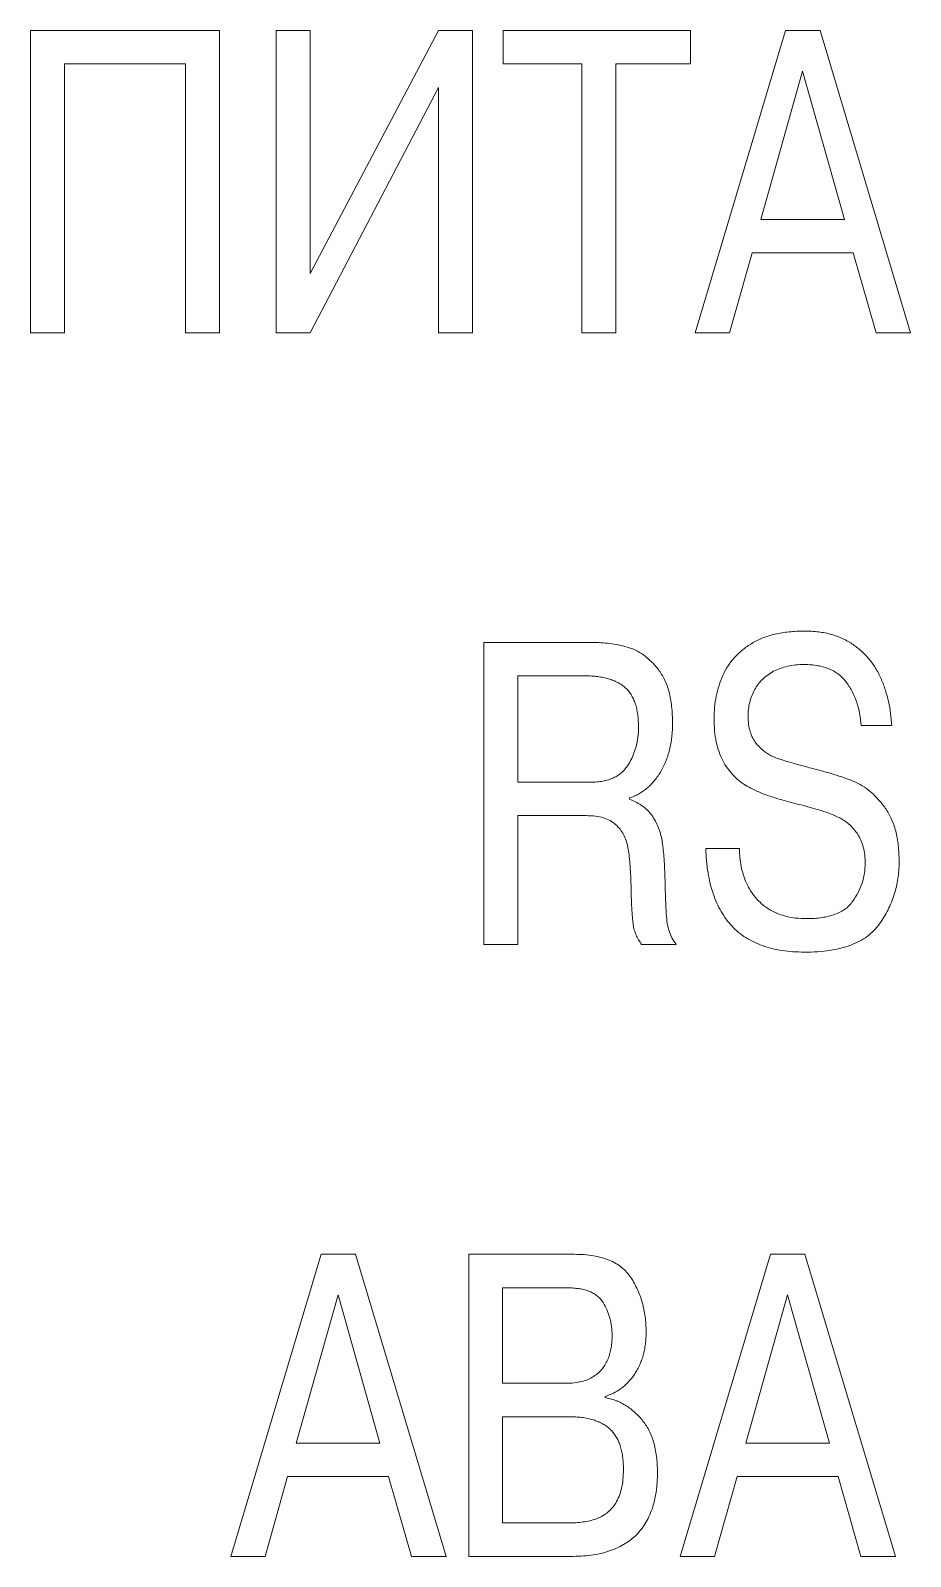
# Model space of a CAD drawing. Header units: millimetres. Extents: x 3520 to 8864, y 403 to 1747.
# Drawn here: x 5623.454 to 5624.153, y 872.289 to 873.501 of the extents above; entities that cross this region are included whole.
import ezdxf

# ---------------------------------------------------------------- set-up
doc = ezdxf.new("R2010")
doc.units = ezdxf.units.MM

msp = doc.modelspace()

# ---------------------------------------------------------------- linework, layer by layer
at = {"color": 0, "linetype": 'Continuous', "lineweight": 15}
for p, q in [((5623.4544, 873.2615, 1518.358), (5623.4544, 873.5015, 1518.358)), ((5623.4544, 873.5015, 1518.358), (5623.6044, 873.5015, 1518.358)), ((5623.6044, 873.5015, 1518.358), (5623.6044, 873.2615, 1518.358)), ((5623.6494, 873.2615, 1518.358), (5623.6494, 873.5015, 1518.358)), ((5623.6494, 873.5015, 1518.358), (5623.6764, 873.5015, 1518.358)), ((5623.6764, 873.3085, 1518.358), (5623.7784, 873.5015, 1518.358)), ((5623.6764, 873.5015, 1518.358), (5623.6764, 873.3085, 1518.358)), ((5623.7784, 873.5015, 1518.358), (5623.8054, 873.5015, 1518.358)), ((5623.8054, 873.5015, 1518.358), (5623.8054, 873.2615, 1518.358)), ((5623.8299, 873.4749, 1518.358), (5623.8299, 873.5015, 1518.358)), ((5623.8299, 873.5015, 1518.358), (5623.9787, 873.5015, 1518.358)), ((5623.9787, 873.5015, 1518.358), (5623.9787, 873.4749, 1518.358)), ((5623.9824, 873.2615, 1518.358), (5624.0542, 873.5015, 1518.358)), ((5624.0542, 873.5015, 1518.358), (5624.0815, 873.5015, 1518.358)), ((5624.0815, 873.5015, 1518.358), (5624.1534, 873.2615, 1518.358)), ((5623.4814, 873.4749, 1518.358), (5623.4814, 873.2615, 1518.358)), ((5623.5774, 873.4749, 1518.358), (5623.4814, 873.4749, 1518.358)), ((5623.5774, 873.2615, 1518.358), (5623.5774, 873.4749, 1518.358)), ((5623.8924, 873.4749, 1518.358), (5623.8299, 873.4749, 1518.358)), ((5623.8924, 873.2615, 1518.358), (5623.8924, 873.4749, 1518.358)), ((5623.9787, 873.4749, 1518.358), (5623.9194, 873.4749, 1518.358)), ((5623.9194, 873.4749, 1518.358), (5623.9194, 873.2615, 1518.358)), ((5624.0677, 873.4692, 1518.358), (5624.0345, 873.3515, 1518.358)), ((5624.1009, 873.3515, 1518.358), (5624.0677, 873.4692, 1518.358)), ((5623.7784, 873.4563, 1518.358), (5623.6764, 873.2615, 1518.358)), ((5623.7784, 873.2615, 1518.358), (5623.7784, 873.4563, 1518.358)), ((5624.0345, 873.3515, 1518.358), (5624.1009, 873.3515, 1518.358)), ((5624.0276, 873.3249, 1518.358), (5624.0097, 873.2615, 1518.358)), ((5624.1078, 873.3249, 1518.358), (5624.0276, 873.3249, 1518.358)), ((5624.126, 873.2615, 1518.358), (5624.1078, 873.3249, 1518.358)), ((5623.4814, 873.2615, 1518.358), (5623.4544, 873.2615, 1518.358)), ((5623.6044, 873.2615, 1518.358), (5623.5774, 873.2615, 1518.358)), ((5623.6764, 873.2615, 1518.358), (5623.6494, 873.2615, 1518.358)), ((5623.8054, 873.2615, 1518.358), (5623.7784, 873.2615, 1518.358)), ((5623.9194, 873.2615, 1518.358), (5623.8924, 873.2615, 1518.358)), ((5624.0097, 873.2615, 1518.358), (5623.9824, 873.2615, 1518.358)), ((5624.1534, 873.2615, 1518.358), (5624.126, 873.2615, 1518.358)), ((5623.8144, 872.7755, 1518.358), (5623.8144, 873.0155, 1518.358)), ((5623.8144, 873.0155, 1518.358), (5623.9005, 873.0155, 1518.358)), ((5623.8951, 872.9889, 1518.358), (5623.8414, 872.9889, 1518.358)), ((5623.8414, 872.9889, 1518.358), (5623.8414, 872.9045, 1518.358)), ((5624.1385, 872.9495, 1518.358), (5624.1141, 872.9495, 1518.358)), ((5623.8414, 872.9045, 1518.358), (5623.899, 872.9045, 1518.358)), ((5623.9301, 872.892, 1518.358), (5623.9301, 872.891, 1518.358)), ((5623.8414, 872.8779, 1518.358), (5623.8414, 872.7755, 1518.358)), ((5623.8956, 872.8779, 1518.358), (5623.8414, 872.8779, 1518.358)), ((5623.9907, 872.8519, 1518.358), (5624.0175, 872.8519, 1518.358)), ((5623.8414, 872.7755, 1518.358), (5623.8144, 872.7755, 1518.358)), ((5623.9672, 872.7755, 1518.358), (5623.9397, 872.7755, 1518.358)), ((5623.6134, 872.2895, 1518.358), (5623.6852, 872.5295, 1518.358)), ((5623.6852, 872.5295, 1518.358), (5623.7125, 872.5295, 1518.358)), ((5623.7125, 872.5295, 1518.358), (5623.7844, 872.2895, 1518.358)), ((5623.8024, 872.5295, 1518.358), (5623.8864, 872.5295, 1518.358)), ((5623.8024, 872.2895, 1518.358), (5623.8024, 872.5295, 1518.358)), ((5623.9704, 872.2895, 1518.358), (5624.0422, 872.5295, 1518.358)), ((5624.0422, 872.5295, 1518.358), (5624.0695, 872.5295, 1518.358)), ((5624.0695, 872.5295, 1518.358), (5624.1414, 872.2895, 1518.358)), ((5623.6987, 872.4972, 1518.358), (5623.6655, 872.3795, 1518.358)), ((5623.7319, 872.3795, 1518.358), (5623.6987, 872.4972, 1518.358)), ((5623.8294, 872.5029, 1518.358), (5623.8294, 872.4271, 1518.358)), ((5623.8806, 872.5029, 1518.358), (5623.8294, 872.5029, 1518.358)), ((5624.0557, 872.4972, 1518.358), (5624.0225, 872.3795, 1518.358)), ((5624.0889, 872.3795, 1518.358), (5624.0557, 872.4972, 1518.358)), ((5623.8294, 872.4271, 1518.358), (5623.8798, 872.4271, 1518.358)), ((5623.9107, 872.4166, 1518.358), (5623.9107, 872.4157, 1518.358)), ((5623.8294, 872.4005, 1518.358), (5623.8294, 872.3161, 1518.358)), ((5623.8819, 872.4005, 1518.358), (5623.8294, 872.4005, 1518.358)), ((5623.6655, 872.3795, 1518.358), (5623.7319, 872.3795, 1518.358)), ((5624.0225, 872.3795, 1518.358), (5624.0889, 872.3795, 1518.358)), ((5623.6586, 872.3529, 1518.358), (5623.6407, 872.2895, 1518.358)), ((5623.7388, 872.3529, 1518.358), (5623.6586, 872.3529, 1518.358)), ((5623.757, 872.2895, 1518.358), (5623.7388, 872.3529, 1518.358)), ((5624.0156, 872.3529, 1518.358), (5623.9977, 872.2895, 1518.358)), ((5624.0958, 872.3529, 1518.358), (5624.0156, 872.3529, 1518.358)), ((5624.114, 872.2895, 1518.358), (5624.0958, 872.3529, 1518.358)), ((5623.8294, 872.3161, 1518.358), (5623.8819, 872.3161, 1518.358)), ((5623.6407, 872.2895, 1518.358), (5623.6134, 872.2895, 1518.358)), ((5623.7844, 872.2895, 1518.358), (5623.757, 872.2895, 1518.358)), ((5623.8834, 872.2895, 1518.358), (5623.8024, 872.2895, 1518.358)), ((5623.9977, 872.2895, 1518.358), (5623.9704, 872.2895, 1518.358)), ((5624.1414, 872.2895, 1518.358), (5624.114, 872.2895, 1518.358))]:
    msp.add_line(p, q, dxfattribs=at)
for points, knots in [([(5623.9974, 872.9549, 1518.358), (5623.9974, 872.9579, 1518.358), (5623.9976, 872.964, 1518.358), (5623.9989, 872.9729, 1518.358), (5624.0011, 872.9813, 1518.358), (5624.0042, 872.9894, 1518.358), (5624.0082, 872.997, 1518.358), (5624.0135, 873.0037, 1518.358), (5624.0199, 873.0098, 1518.358), (5624.0261, 873.0141, 1518.358), (5624.0316, 873.0171, 1518.358), (5624.0361, 873.0191, 1518.358), (5624.0408, 873.0208, 1518.358), (5624.0459, 873.0221, 1518.358), (5624.0513, 873.0232, 1518.358), (5624.0569, 873.0239, 1518.358), (5624.0629, 873.0244, 1518.358), (5624.067, 873.0245, 1518.358), (5624.0691, 873.0245, 1518.358)], [0, 0, 0, 0, 0.080989, 0.159447, 0.236237, 0.311749, 0.386925, 0.461647, 0.538438, 0.61848, 0.660416, 0.703291, 0.747551, 0.793709, 0.842119, 0.89209, 0.944674, 1, 1, 1, 1]), ([(5624.0691, 873.0245, 1518.358), (5624.071, 873.0244, 1518.358), (5624.0747, 873.0244, 1518.358), (5624.0802, 873.0239, 1518.358), (5624.0855, 873.0231, 1518.358), (5624.0904, 873.0219, 1518.358), (5624.0952, 873.0204, 1518.358), (5624.0996, 873.0185, 1518.358), (5624.1039, 873.0164, 1518.358), (5624.1091, 873.013, 1518.358), (5624.115, 873.0082, 1518.358), (5624.1212, 873.0016, 1518.358), (5624.1264, 872.9942, 1518.358), (5624.1304, 872.9861, 1518.358), (5624.1336, 872.9775, 1518.358), (5624.1361, 872.9685, 1518.358), (5624.1377, 872.9591, 1518.358), (5624.1382, 872.9527, 1518.358), (5624.1385, 872.9495, 1518.358)], [0, 0, 0, 0, 0.049927, 0.097956, 0.144353, 0.188898, 0.231843, 0.274003, 0.315344, 0.356188, 0.436482, 0.514325, 0.592164, 0.671002, 0.751236, 0.832704, 0.915347, 1, 1, 1, 1]), ([(5623.9005, 873.0155, 1518.358), (5623.9028, 873.0154, 1518.358), (5623.9075, 873.0153, 1518.358), (5623.9145, 873.0147, 1518.358), (5623.9214, 873.0135, 1518.358), (5623.9283, 873.012, 1518.358), (5623.9351, 873.0095, 1518.358), (5623.9415, 873.0056, 1518.358), (5623.9476, 873.0004, 1518.358), (5623.9524, 872.9951, 1518.358), (5623.9558, 872.9901, 1518.358), (5623.9581, 872.9859, 1518.358), (5623.9601, 872.9812, 1518.358), (5623.9617, 872.9761, 1518.358), (5623.9628, 872.9705, 1518.358), (5623.9637, 872.9645, 1518.358), (5623.9642, 872.9581, 1518.358), (5623.9643, 872.9536, 1518.358), (5623.9644, 872.9513, 1518.358)], [0, 0, 0, 0, 0.067582, 0.134971, 0.202115, 0.269617, 0.337867, 0.409146, 0.485828, 0.56907, 0.613412, 0.659555, 0.707806, 0.75922, 0.81407, 0.871893, 0.933782, 1, 1, 1, 1]), ([(5624.0688, 872.9979, 1518.358), (5624.0665, 872.9979, 1518.358), (5624.0621, 872.9978, 1518.358), (5624.0558, 872.9967, 1518.358), (5624.0499, 872.995, 1518.358), (5624.0446, 872.9927, 1518.358), (5624.0399, 872.9897, 1518.358), (5624.0357, 872.9863, 1518.358), (5624.0322, 872.9823, 1518.358), (5624.0294, 872.9779, 1518.358), (5624.0271, 872.973, 1518.358), (5624.0255, 872.9679, 1518.358), (5624.0245, 872.9625, 1518.358), (5624.0244, 872.9588, 1518.358), (5624.0244, 872.9569, 1518.358)], [0, 0, 0, 0, 0.100525, 0.193917, 0.282718, 0.3677, 0.448985, 0.527619, 0.604609, 0.681676, 0.759205, 0.837731, 0.917331, 1, 1, 1, 1]), ([(5624.1141, 872.9495, 1518.358), (5624.1138, 872.9527, 1518.358), (5624.1132, 872.9589, 1518.358), (5624.1109, 872.9678, 1518.358), (5624.1074, 872.9761, 1518.358), (5624.1036, 872.9824, 1518.358), (5624.1, 872.987, 1518.358), (5624.0967, 872.9899, 1518.358), (5624.0931, 872.9924, 1518.358), (5624.089, 872.9944, 1518.358), (5624.0846, 872.996, 1518.358), (5624.0797, 872.9971, 1518.358), (5624.0744, 872.9978, 1518.358), (5624.0707, 872.9979, 1518.358), (5624.0688, 872.9979, 1518.358)], [0, 0, 0, 0, 0.128545, 0.250489, 0.369902, 0.487495, 0.545997, 0.603831, 0.662579, 0.722447, 0.785861, 0.852328, 0.923889, 1, 1, 1, 1]), ([(5623.9374, 872.948, 1518.358), (5623.9373, 872.9498, 1518.358), (5623.9372, 872.9532, 1518.358), (5623.9368, 872.9581, 1518.358), (5623.9359, 872.9627, 1518.358), (5623.9349, 872.9669, 1518.358), (5623.9333, 872.9706, 1518.358), (5623.9315, 872.974, 1518.358), (5623.9294, 872.977, 1518.358), (5623.9268, 872.9796, 1518.358), (5623.924, 872.9818, 1518.358), (5623.9208, 872.9837, 1518.358), (5623.9173, 872.9853, 1518.358), (5623.9135, 872.9867, 1518.358), (5623.9094, 872.9877, 1518.358), (5623.9049, 872.9884, 1518.358), (5623.9001, 872.9889, 1518.358), (5623.8968, 872.9889, 1518.358), (5623.8951, 872.9889, 1518.358)], [0, 0, 0, 0, 0.078601, 0.15128, 0.218583, 0.2821, 0.340832, 0.397255, 0.450603, 0.50274, 0.555258, 0.609383, 0.665498, 0.724782, 0.787285, 0.853557, 0.924864, 1, 1, 1, 1]), ([(5624.0244, 872.9569, 1518.358), (5624.0244, 872.9548, 1518.358), (5624.0246, 872.9506, 1518.358), (5624.0258, 872.9447, 1518.358), (5624.0278, 872.9395, 1518.358), (5624.0307, 872.9351, 1518.358), (5624.0342, 872.9316, 1518.358), (5624.0378, 872.9284, 1518.358), (5624.0417, 872.9259, 1518.358), (5624.046, 872.9239, 1518.358), (5624.051, 872.9223, 1518.358), (5624.0569, 872.9204, 1518.358), (5624.064, 872.9184, 1518.358), (5624.0691, 872.917, 1518.358), (5624.0719, 872.9163, 1518.358)], [0, 0, 0, 0, 0.095091, 0.180969, 0.259763, 0.334584, 0.406504, 0.475245, 0.541996, 0.607187, 0.680505, 0.770757, 0.877177, 1, 1, 1, 1]), ([(5623.899, 872.9045, 1518.358), (5623.9007, 872.9045, 1518.358), (5623.9041, 872.9046, 1518.358), (5623.9089, 872.9052, 1518.358), (5623.9133, 872.9063, 1518.358), (5623.9174, 872.9078, 1518.358), (5623.921, 872.9097, 1518.358), (5623.9242, 872.9121, 1518.358), (5623.9268, 872.915, 1518.358), (5623.9299, 872.9192, 1518.358), (5623.9328, 872.9251, 1518.358), (5623.9355, 872.9325, 1518.358), (5623.9371, 872.9401, 1518.358), (5623.9373, 872.9454, 1518.358), (5623.9374, 872.948, 1518.358)], [0, 0, 0, 0, 0.079674, 0.153454, 0.221537, 0.286083, 0.347452, 0.406864, 0.465678, 0.525243, 0.645068, 0.762859, 0.880352, 1, 1, 1, 1]), ([(5623.9644, 872.9513, 1518.358), (5623.9643, 872.9495, 1518.358), (5623.9643, 872.9458, 1518.358), (5623.9638, 872.9404, 1518.358), (5623.9631, 872.9352, 1518.358), (5623.962, 872.9303, 1518.358), (5623.9607, 872.9255, 1518.358), (5623.959, 872.921, 1518.358), (5623.957, 872.9166, 1518.358), (5623.9548, 872.9125, 1518.358), (5623.9523, 872.9087, 1518.358), (5623.9496, 872.9052, 1518.358), (5623.9468, 872.9021, 1518.358), (5623.9438, 872.8994, 1518.358), (5623.9406, 872.8969, 1518.358), (5623.9373, 872.8949, 1518.358), (5623.9338, 872.8932, 1518.358), (5623.9313, 872.8924, 1518.358), (5623.9301, 872.892, 1518.358)], [0, 0, 0, 0, 0.076122, 0.14994, 0.221023, 0.289626, 0.357438, 0.423602, 0.488275, 0.552376, 0.614813, 0.674545, 0.731585, 0.786817, 0.840663, 0.894078, 0.947004, 1, 1, 1, 1]), ([(5624.0792, 872.8829, 1518.358), (5624.0744, 872.8842, 1518.358), (5624.0643, 872.887, 1518.358), (5624.0517, 872.8903, 1518.358), (5624.0417, 872.8933, 1518.358), (5624.0346, 872.8959, 1518.358), (5624.0282, 872.8988, 1518.358), (5624.0222, 872.902, 1518.358), (5624.0168, 872.9057, 1518.358), (5624.0121, 872.9103, 1518.358), (5624.0078, 872.9156, 1518.358), (5624.004, 872.9216, 1518.358), (5624.001, 872.9286, 1518.358), (5623.9989, 872.9366, 1518.358), (5623.9975, 872.9454, 1518.358), (5623.9974, 872.9516, 1518.358), (5623.9974, 872.9549, 1518.358)], [0, 0, 0, 0, 0.124672, 0.256654, 0.322071, 0.383851, 0.441716, 0.496622, 0.549822, 0.603589, 0.65927, 0.717637, 0.7795, 0.846709, 0.919668, 1, 1, 1, 1]), ([(5624.0719, 872.9163, 1518.358), (5624.0755, 872.9154, 1518.358), (5624.0824, 872.9136, 1518.358), (5624.0921, 872.9109, 1518.358), (5624.1006, 872.908, 1518.358), (5624.1083, 872.9052, 1518.358), (5624.1153, 872.9017, 1518.358), (5624.1218, 872.897, 1518.358), (5624.1278, 872.891, 1518.358), (5624.1325, 872.8852, 1518.358), (5624.136, 872.8799, 1518.358), (5624.1382, 872.8755, 1518.358), (5624.1401, 872.8707, 1518.358), (5624.1417, 872.8656, 1518.358), (5624.1429, 872.86, 1518.358), (5624.1437, 872.854, 1518.358), (5624.1442, 872.8477, 1518.358), (5624.1443, 872.8434, 1518.358), (5624.1444, 872.8411, 1518.358)], [0, 0, 0, 0, 0.096289, 0.183241, 0.260683, 0.329391, 0.394167, 0.46236, 0.534542, 0.612862, 0.654266, 0.69649, 0.740693, 0.787144, 0.836287, 0.887638, 0.942284, 1, 1, 1, 1]), ([(5623.9301, 872.891, 1518.358), (5623.9321, 872.8902, 1518.358), (5623.9358, 872.8886, 1518.358), (5623.9409, 872.8854, 1518.358), (5623.9452, 872.8816, 1518.358), (5623.9487, 872.8772, 1518.358), (5623.9514, 872.8725, 1518.358), (5623.9536, 872.8675, 1518.358), (5623.9553, 872.8622, 1518.358), (5623.9563, 872.8565, 1518.358), (5623.9571, 872.8502, 1518.358), (5623.9576, 872.8432, 1518.358), (5623.9581, 872.8351, 1518.358), (5623.9583, 872.8294, 1518.358), (5623.9584, 872.8264, 1518.358)], [0, 0, 0, 0, 0.084088, 0.162441, 0.236861, 0.309445, 0.381736, 0.453397, 0.525918, 0.600217, 0.68178, 0.775397, 0.88126, 1, 1, 1, 1]), ([(5624.1174, 872.84, 1518.358), (5624.1173, 872.8423, 1518.358), (5624.1171, 872.8466, 1518.358), (5624.1161, 872.8528, 1518.358), (5624.1142, 872.8583, 1518.358), (5624.1116, 872.8631, 1518.358), (5624.1085, 872.8671, 1518.358), (5624.1052, 872.8707, 1518.358), (5624.1016, 872.8735, 1518.358), (5624.0977, 872.8759, 1518.358), (5624.0935, 872.8778, 1518.358), (5624.0891, 872.8797, 1518.358), (5624.0843, 872.8813, 1518.358), (5624.0809, 872.8824, 1518.358), (5624.0792, 872.8829, 1518.358)], [0, 0, 0, 0, 0.108246, 0.207385, 0.298142, 0.383864, 0.465262, 0.541732, 0.614955, 0.685519, 0.757208, 0.834041, 0.914667, 1, 1, 1, 1]), ([(5623.9314, 872.8226, 1518.358), (5623.9313, 872.8257, 1518.358), (5623.9311, 872.8314, 1518.358), (5623.9305, 872.8395, 1518.358), (5623.9299, 872.8465, 1518.358), (5623.9289, 872.8527, 1518.358), (5623.9276, 872.8581, 1518.358), (5623.9256, 872.863, 1518.358), (5623.9227, 872.8673, 1518.358), (5623.9192, 872.8711, 1518.358), (5623.9148, 872.8742, 1518.358), (5623.9093, 872.8764, 1518.358), (5623.9028, 872.8777, 1518.358), (5623.8981, 872.8778, 1518.358), (5623.8956, 872.8779, 1518.358)], [0, 0, 0, 0, 0.119234, 0.225135, 0.318337, 0.397909, 0.469564, 0.536987, 0.603936, 0.670871, 0.740561, 0.816298, 0.902184, 1, 1, 1, 1]), ([(5624.0691, 872.7695, 1518.358), (5624.066, 872.7696, 1518.358), (5624.0601, 872.7697, 1518.358), (5624.0514, 872.7706, 1518.358), (5624.0434, 872.7722, 1518.358), (5624.0358, 872.7745, 1518.358), (5624.0289, 872.7774, 1518.358), (5624.0225, 872.7809, 1518.358), (5624.0168, 872.7851, 1518.358), (5624.0115, 872.79, 1518.358), (5624.0069, 872.7955, 1518.358), (5624.0029, 872.8017, 1518.358), (5623.9994, 872.8085, 1518.358), (5623.9965, 872.8159, 1518.358), (5623.9941, 872.824, 1518.358), (5623.9925, 872.8327, 1518.358), (5623.9912, 872.8421, 1518.358), (5623.9909, 872.8485, 1518.358), (5623.9907, 872.8519, 1518.358)], [0, 0, 0, 0, 0.071054, 0.137747, 0.201338, 0.261509, 0.319309, 0.375258, 0.429969, 0.484829, 0.540121, 0.596592, 0.655247, 0.716737, 0.78163, 0.849981, 0.922689, 1, 1, 1, 1]), ([(5624.0175, 872.8519, 1518.358), (5624.0175, 872.8494, 1518.358), (5624.0177, 872.8446, 1518.358), (5624.0187, 872.8375, 1518.358), (5624.0205, 872.8307, 1518.358), (5624.0229, 872.8242, 1518.358), (5624.0261, 872.8181, 1518.358), (5624.0302, 872.8127, 1518.358), (5624.035, 872.8078, 1518.358), (5624.0406, 872.8036, 1518.358), (5624.0471, 872.8002, 1518.358), (5624.0543, 872.7978, 1518.358), (5624.0623, 872.7963, 1518.358), (5624.0678, 872.7962, 1518.358), (5624.0707, 872.7961, 1518.358)], [0, 0, 0, 0, 0.084036, 0.165597, 0.246239, 0.325577, 0.404029, 0.481284, 0.55927, 0.639214, 0.722001, 0.808428, 0.900865, 1, 1, 1, 1]), ([(5624.1444, 872.8411, 1518.358), (5624.1443, 872.8389, 1518.358), (5624.1442, 872.8345, 1518.358), (5624.1434, 872.8279, 1518.358), (5624.1423, 872.8215, 1518.358), (5624.1405, 872.8152, 1518.358), (5624.1383, 872.8091, 1518.358), (5624.1356, 872.8031, 1518.358), (5624.1323, 872.7973, 1518.358), (5624.1287, 872.7917, 1518.358), (5624.1243, 872.7864, 1518.358), (5624.119, 872.7818, 1518.358), (5624.1128, 872.778, 1518.358), (5624.1057, 872.7748, 1518.358), (5624.0978, 872.7724, 1518.358), (5624.089, 872.7707, 1518.358), (5624.0793, 872.7696, 1518.358), (5624.0726, 872.7695, 1518.358), (5624.0691, 872.7695, 1518.358)], [0, 0, 0, 0, 0.05652, 0.111788, 0.166869, 0.2214, 0.276003, 0.331153, 0.386668, 0.443749, 0.500949, 0.559475, 0.620313, 0.684845, 0.75469, 0.8296, 0.911476, 1, 1, 1, 1]), ([(5624.0707, 872.7961, 1518.358), (5624.0729, 872.7961, 1518.358), (5624.077, 872.7962, 1518.358), (5624.083, 872.7968, 1518.358), (5624.0884, 872.7979, 1518.358), (5624.0933, 872.7994, 1518.358), (5624.0977, 872.8013, 1518.358), (5624.1016, 872.8037, 1518.358), (5624.1049, 872.8066, 1518.358), (5624.1084, 872.8109, 1518.358), (5624.1119, 872.8168, 1518.358), (5624.1151, 872.8242, 1518.358), (5624.117, 872.832, 1518.358), (5624.1172, 872.8373, 1518.358), (5624.1174, 872.84, 1518.358)], [0, 0, 0, 0, 0.088675, 0.170654, 0.245963, 0.316028, 0.381294, 0.442759, 0.501477, 0.559359, 0.672903, 0.782267, 0.890516, 1, 1, 1, 1]), ([(5623.9397, 872.7755, 1518.358), (5623.9389, 872.7768, 1518.358), (5623.9373, 872.7792, 1518.358), (5623.9353, 872.7832, 1518.358), (5623.9339, 872.7871, 1518.358), (5623.9331, 872.7906, 1518.358), (5623.9328, 872.7936, 1518.358), (5623.9325, 872.7963, 1518.358), (5623.9323, 872.7996, 1518.358), (5623.932, 872.8033, 1518.358), (5623.9318, 872.8074, 1518.358), (5623.9316, 872.8121, 1518.358), (5623.9315, 872.8172, 1518.358), (5623.9314, 872.8208, 1518.358), (5623.9314, 872.8226, 1518.358)], [0, 0, 0, 0, 0.093433, 0.182513, 0.269249, 0.353059, 0.399606, 0.456672, 0.522282, 0.598452, 0.684228, 0.779568, 0.885456, 1, 1, 1, 1]), ([(5623.9584, 872.8264, 1518.358), (5623.9584, 872.8236, 1518.358), (5623.9586, 872.8182, 1518.358), (5623.9588, 872.8109, 1518.358), (5623.9591, 872.8049, 1518.358), (5623.9594, 872.7989, 1518.358), (5623.96, 872.7928, 1518.358), (5623.9614, 872.7864, 1518.358), (5623.9637, 872.7806, 1518.358), (5623.966, 872.7772, 1518.358), (5623.9672, 872.7755, 1518.358)], [0, 0, 0, 0, 0.165045, 0.304215, 0.418474, 0.506861, 0.646784, 0.767485, 0.880248, 1, 1, 1, 1]), ([(5623.8864, 872.5295, 1518.358), (5623.889, 872.5294, 1518.358), (5623.8941, 872.5294, 1518.358), (5623.9013, 872.5284, 1518.358), (5623.9079, 872.5271, 1518.358), (5623.9139, 872.5251, 1518.358), (5623.9192, 872.5224, 1518.358), (5623.924, 872.5193, 1518.358), (5623.928, 872.5155, 1518.358), (5623.9313, 872.5111, 1518.358), (5623.9341, 872.5064, 1518.358), (5623.9365, 872.5015, 1518.358), (5623.9387, 872.4964, 1518.358), (5623.9404, 872.4911, 1518.358), (5623.9417, 872.4857, 1518.358), (5623.9427, 872.48, 1518.358), (5623.9432, 872.4741, 1518.358), (5623.9433, 872.4702, 1518.358), (5623.9434, 872.4682, 1518.358)], [0, 0, 0, 0, 0.082286, 0.158238, 0.228322, 0.293489, 0.355221, 0.413734, 0.47087, 0.527753, 0.58509, 0.642443, 0.699713, 0.757297, 0.8163, 0.875849, 0.937315, 1, 1, 1, 1]), ([(5623.9164, 872.4651, 1518.358), (5623.9163, 872.4675, 1518.358), (5623.9161, 872.4721, 1518.358), (5623.9147, 872.4788, 1518.358), (5623.9125, 872.4852, 1518.358), (5623.9099, 872.4903, 1518.358), (5623.9072, 872.494, 1518.358), (5623.9048, 872.4964, 1518.358), (5623.9018, 872.4984, 1518.358), (5623.8984, 872.5001, 1518.358), (5623.8946, 872.5014, 1518.358), (5623.8903, 872.5022, 1518.358), (5623.8856, 872.5028, 1518.358), (5623.8823, 872.5029, 1518.358), (5623.8806, 872.5029, 1518.358)], [0, 0, 0, 0, 0.117343, 0.23107, 0.344395, 0.457919, 0.515285, 0.572517, 0.631805, 0.694004, 0.76209, 0.834368, 0.913508, 1, 1, 1, 1]), ([(5623.8798, 872.4271, 1518.358), (5623.8819, 872.4271, 1518.358), (5623.8861, 872.4272, 1518.358), (5623.8919, 872.4283, 1518.358), (5623.8971, 872.4299, 1518.358), (5623.9016, 872.4323, 1518.358), (5623.9054, 872.4353, 1518.358), (5623.9087, 872.4386, 1518.358), (5623.9113, 872.4424, 1518.358), (5623.9132, 872.4465, 1518.358), (5623.9146, 872.4509, 1518.358), (5623.9156, 872.4555, 1518.358), (5623.9163, 872.4602, 1518.358), (5623.9163, 872.4635, 1518.358), (5623.9164, 872.4651, 1518.358)], [0, 0, 0, 0, 0.107598, 0.205664, 0.295051, 0.379013, 0.45892, 0.534913, 0.609428, 0.684321, 0.760657, 0.838108, 0.918178, 1, 1, 1, 1]), ([(5623.9434, 872.4682, 1518.358), (5623.9433, 872.4665, 1518.358), (5623.9433, 872.4632, 1518.358), (5623.9428, 872.4583, 1518.358), (5623.9421, 872.4536, 1518.358), (5623.9411, 872.4492, 1518.358), (5623.9397, 872.445, 1518.358), (5623.9381, 872.4411, 1518.358), (5623.9361, 872.4373, 1518.358), (5623.9333, 872.4327, 1518.358), (5623.9292, 872.4277, 1518.358), (5623.9236, 872.4227, 1518.358), (5623.9174, 872.4189, 1518.358), (5623.913, 872.4174, 1518.358), (5623.9107, 872.4166, 1518.358)], [0, 0, 0, 0, 0.077882, 0.151795, 0.223311, 0.292264, 0.359121, 0.424777, 0.488349, 0.551566, 0.671926, 0.784742, 0.892412, 1, 1, 1, 1]), ([(5623.9107, 872.4157, 1518.358), (5623.9121, 872.4154, 1518.358), (5623.9149, 872.4148, 1518.358), (5623.919, 872.4135, 1518.358), (5623.9229, 872.4118, 1518.358), (5623.9267, 872.4098, 1518.358), (5623.9303, 872.4074, 1518.358), (5623.9337, 872.4046, 1518.358), (5623.937, 872.4015, 1518.358), (5623.9402, 872.398, 1518.358), (5623.943, 872.3942, 1518.358), (5623.9456, 872.3899, 1518.358), (5623.9477, 872.3853, 1518.358), (5623.9494, 872.3802, 1518.358), (5623.9507, 872.3748, 1518.358), (5623.9517, 872.369, 1518.358), (5623.9522, 872.3628, 1518.358), (5623.9523, 872.3585, 1518.358), (5623.9524, 872.3563, 1518.358)], [0, 0, 0, 0, 0.054612, 0.108057, 0.161519, 0.215189, 0.269766, 0.325232, 0.382084, 0.441073, 0.501466, 0.563488, 0.62775, 0.694652, 0.764594, 0.838913, 0.917236, 1, 1, 1, 1]), ([(5623.9254, 872.3588, 1518.358), (5623.9253, 872.3606, 1518.358), (5623.9252, 872.364, 1518.358), (5623.9248, 872.3689, 1518.358), (5623.9239, 872.3734, 1518.358), (5623.9228, 872.3776, 1518.358), (5623.9213, 872.3814, 1518.358), (5623.9195, 872.3849, 1518.358), (5623.9173, 872.3879, 1518.358), (5623.9148, 872.3906, 1518.358), (5623.912, 872.393, 1518.358), (5623.9087, 872.395, 1518.358), (5623.9051, 872.3967, 1518.358), (5623.9012, 872.3981, 1518.358), (5623.8969, 872.3992, 1518.358), (5623.8922, 872.4, 1518.358), (5623.8871, 872.4004, 1518.358), (5623.8836, 872.4005, 1518.358), (5623.8819, 872.4005, 1518.358)], [0, 0, 0, 0, 0.07617, 0.146553, 0.213012, 0.274458, 0.333128, 0.388882, 0.441977, 0.494409, 0.547022, 0.601791, 0.658442, 0.717895, 0.781778, 0.850109, 0.922504, 1, 1, 1, 1]), ([(5623.8819, 872.3161, 1518.358), (5623.8838, 872.3161, 1518.358), (5623.8876, 872.3162, 1518.358), (5623.8932, 872.3168, 1518.358), (5623.8985, 872.3178, 1518.358), (5623.9035, 872.3191, 1518.358), (5623.9081, 872.3212, 1518.358), (5623.9123, 872.3239, 1518.358), (5623.9161, 872.3276, 1518.358), (5623.9194, 872.332, 1518.358), (5623.9221, 872.3373, 1518.358), (5623.924, 872.3436, 1518.358), (5623.9252, 872.3509, 1518.358), (5623.9253, 872.3561, 1518.358), (5623.9254, 872.3588, 1518.358)], [0, 0, 0, 0, 0.083909, 0.162926, 0.238773, 0.311459, 0.382083, 0.453156, 0.526122, 0.603599, 0.68755, 0.779551, 0.883397, 1, 1, 1, 1]), ([(5623.9524, 872.3563, 1518.358), (5623.9523, 872.3536, 1518.358), (5623.9522, 872.3484, 1518.358), (5623.9514, 872.3408, 1518.358), (5623.95, 872.3337, 1518.358), (5623.9482, 872.3271, 1518.358), (5623.9457, 872.3211, 1518.358), (5623.9428, 872.3156, 1518.358), (5623.9393, 872.3106, 1518.358), (5623.9352, 872.3061, 1518.358), (5623.9306, 872.3022, 1518.358), (5623.9254, 872.2988, 1518.358), (5623.9198, 872.2959, 1518.358), (5623.9135, 872.2935, 1518.358), (5623.9068, 872.2917, 1518.358), (5623.8995, 872.2904, 1518.358), (5623.8916, 872.2897, 1518.358), (5623.8862, 872.2896, 1518.358), (5623.8834, 872.2895, 1518.358)], [0, 0, 0, 0, 0.073676, 0.142581, 0.208023, 0.269585, 0.328387, 0.384945, 0.439966, 0.494192, 0.549127, 0.604727, 0.662593, 0.72267, 0.785756, 0.852794, 0.924197, 1, 1, 1, 1])]:
    msp.add_open_spline(points, degree=3, knots=knots, dxfattribs=at)

doc.saveas('drawing.dxf')
